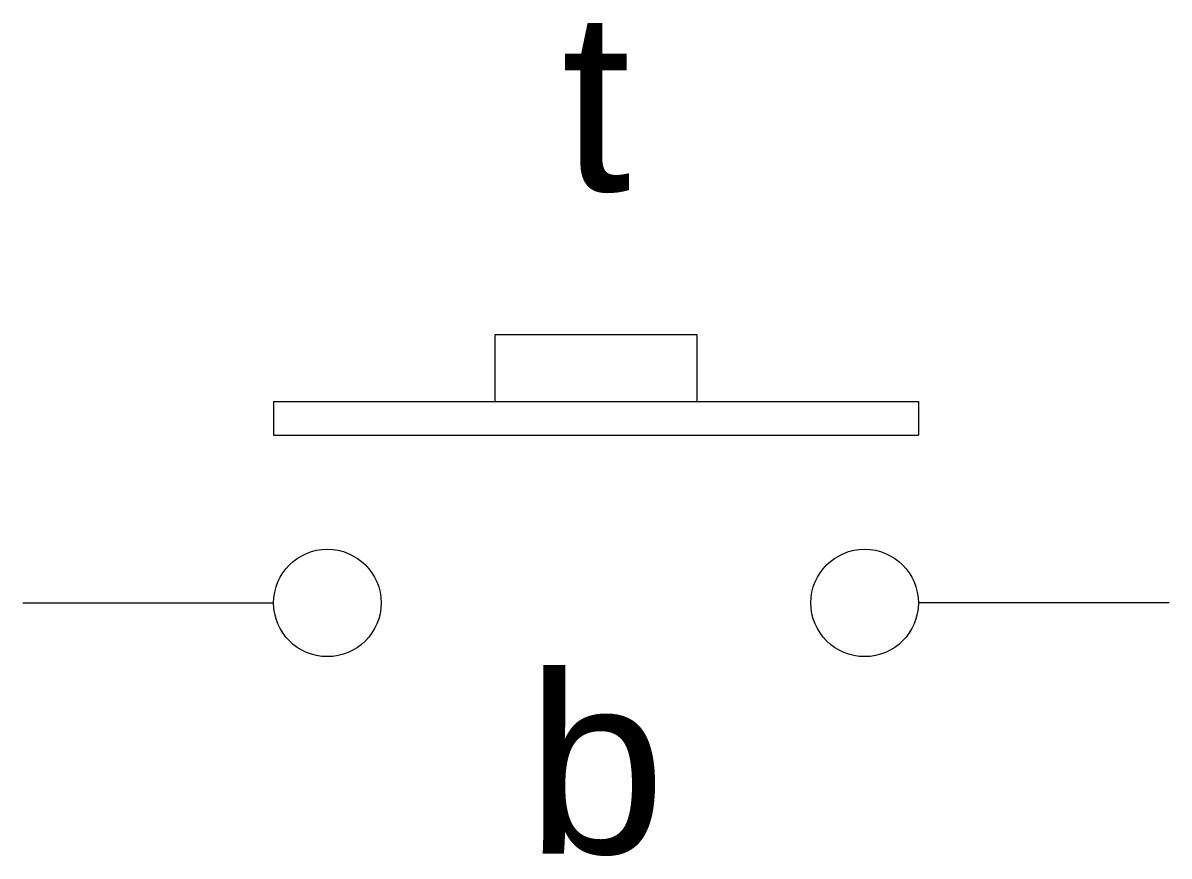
# Model space of a CAD drawing. Header units: millimetres. Extents: x -8 to 8, y -3.5 to 8.1.
import ezdxf
from ezdxf.enums import TextEntityAlignment as Align

# ---------------------------------------------------------------- set-up
doc = ezdxf.new("R2010")
doc.units = ezdxf.units.MM
doc.layers.get('0').update_dxf_attribs({"color": 18, "lineweight": 25, "true_color": 0x000000})
doc.layers.add('OBJECT', color=18, linetype='Continuous', lineweight=25, true_color=0x000000)
doc.styles.add('textstyle3', font='')
doc.styles.get('textstyle3').set_extended_font_data('Arial')

msp = doc.modelspace()

# ---------------------------------------------------------------- linework, layer by layer
at = {"layer": 'OBJECT'}
for p, q in [((-1.40625, 2.8125), (-1.40625, 3.75)), ((-1.40625, 3.75), (1.40625, 3.75)), ((1.40625, 3.75), (1.40625, 2.8125)), ((-4.5, 2.8125), (4.5, 2.8125)), ((-4.5, 2.8125), (-4.5, 2.34375)), ((4.5, 2.8125), (4.5, 2.34375)), ((-4.5, 2.34375), (4.5, 2.34375)), ((-8, 0), (-4.5, 0)), ((8, 0), (4.5, 0))]:
    msp.add_line(p, q, dxfattribs=at)
for centre in [(-3.75, 0), (3.75, 0)]:
    msp.add_circle(centre, 0.75, dxfattribs=at)

# ---------------------------------------------------------------- texts
at = {"style": 'textstyle3'}
msp.add_attdef('t', text='', height=2.5, dxfattribs=at).set_placement((0, 5), align=Align.BOTTOM_CENTER)
msp.add_attdef('b', text='', height=2.5, dxfattribs=at).set_placement((0, -1), align=Align.TOP_CENTER)

doc.saveas('drawing.dxf')
